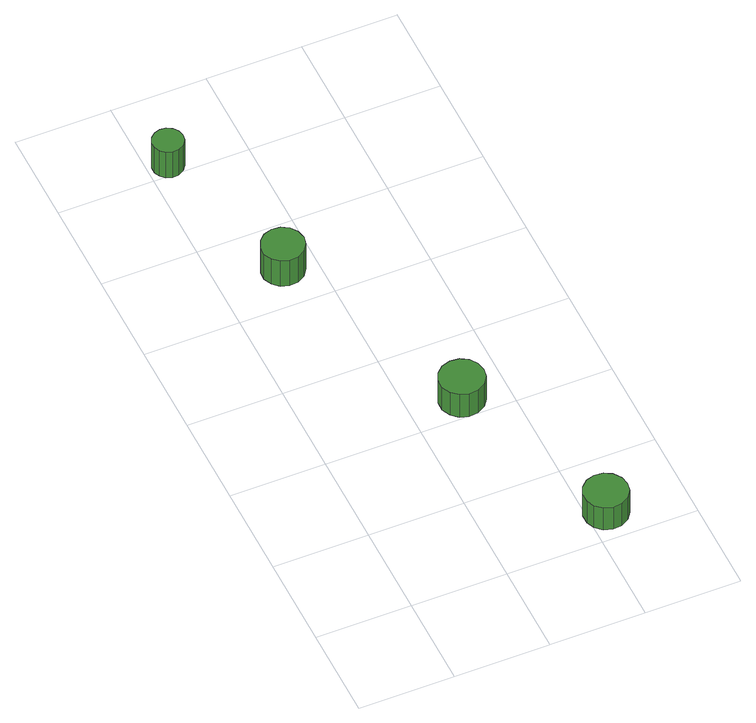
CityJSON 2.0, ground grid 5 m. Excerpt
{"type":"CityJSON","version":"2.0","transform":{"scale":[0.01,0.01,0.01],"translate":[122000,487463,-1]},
"CityObjects":{
"tree1":{"type":"SolitaryVegetationObject","attributes":{"function":"something"},"geometry":[{"type":"MultiSurface","lod":"1","boundaries":[[[0,1,2,3,4,5,6,7,8,9,10,11,12,13,14]],[[15,16,17,18,19,20,21,22,23,24,25,26,27,28,29]],[[0,29,28,1]],[[1,28,27,2]],[[2,27,26,3]],[[3,26,25,4]],[[4,25,24,5]],[[5,24,23,6]],[[6,23,22,7]],[[7,22,21,8]],[[8,21,20,9]],[[9,20,19,10]],[[10,19,18,11]],[[11,18,17,12]],[[12,17,16,13]],[[13,16,15,14]],[[14,15,29,0]]]}]},
"tree2":{"type":"SolitaryVegetationObject","attributes":{"function":"something"},"geometry":[{"type":"MultiSurface","lod":"1","boundaries":[[[30,31,32,33,34,35,36,37,38,39,40,41,42,43,44]],[[45,46,47,48,49,50,51,52,53,54,55,56,57,58,59]],[[30,59,58,31]],[[31,58,57,32]],[[32,57,56,33]],[[33,56,55,34]],[[34,55,54,35]],[[35,54,53,36]],[[36,53,52,37]],[[37,52,51,38]],[[38,51,50,39]],[[39,50,49,40]],[[40,49,48,41]],[[41,48,47,42]],[[42,47,46,43]],[[43,46,45,44]],[[44,45,59,30]]]}]},
"tree3":{"type":"SolitaryVegetationObject","attributes":{"function":"something"},"geometry":[{"type":"MultiSurface","lod":"1","boundaries":[[[60,61,62,63,64,65,66,67,68,69,70,71,72,73,74]],[[75,76,77,78,79,80,81,82,83,84,85,86,87,88,89]],[[60,89,88,61]],[[61,88,87,62]],[[62,87,86,63]],[[63,86,85,64]],[[64,85,84,65]],[[65,84,83,66]],[[66,83,82,67]],[[67,82,81,68]],[[68,81,80,69]],[[69,80,79,70]],[[70,79,78,71]],[[71,78,77,72]],[[72,77,76,73]],[[73,76,75,74]],[[74,75,89,60]]]}]},
"tree4":{"type":"SolitaryVegetationObject","attributes":{"function":"something"},"geometry":[{"type":"MultiSurface","lod":"1","boundaries":[[[90,91,92,93,94,95,96,97,98,99,100,101,102,103,104]],[[105,106,107,108,109,110,111,112,113,114,115,116,117,118,119]],[[90,119,118,91]],[[91,118,117,92]],[[92,117,116,93]],[[93,116,115,94]],[[94,115,114,95]],[[95,114,113,96]],[[96,113,112,97]],[[97,112,111,98]],[[98,111,110,99]],[[99,110,109,100]],[[100,109,108,101]],[[101,108,107,102]],[[102,107,106,103]],[[103,106,105,104]],[[104,105,119,90]]]}]}
},
"vertices":[
[440,2230,248],[430,2274,248],[403,2312,248],[364,2335,248],[318,2340,248],[274,2325,248],[240,2295,248],[221,2253,248],[221,2207,248],[240,2165,248],[274,2134,248],[318,2120,248],[364,2124,248],[403,2147,248],[430,2185,248],[430,2185,70],[403,2147,70],[364,2124,70],[318,2120,70],[274,2134,70],[240,2165,70],[221,2207,70],[221,2253,70],[240,2295,70],[274,2325,70],[318,2340,70],[364,2335,70],[403,2312,70],[430,2274,70],[440,2230,70],
[183,3066,248],[177,3098,248],[157,3125,248],[128,3142,248],[95,3145,248],[63,3135,248],[39,3113,248],[25,3082,248],[25,3049,248],[39,3019,248],[63,2996,248],[95,2986,248],[128,2989,248],[157,3006,248],[177,3033,248],[177,3033,69],[157,3006,69],[128,2989,69],[95,2986,69],[63,2996,69],[39,3019,69],[25,3049,69],[25,3082,69],[39,3113,69],[63,3135,69],[95,3145,69],[128,3142,69],[157,3125,69],[177,3098,69],[183,3066,69],
[881,1114,231],[871,1161,231],[843,1201,231],[801,1225,231],[752,1230,231],[706,1215,231],[670,1183,231],[650,1138,231],[650,1090,231],[670,1045,231],[706,1013,231],[752,998,231],[801,1003,231],[843,1027,231],[871,1066,231],[871,1066,71],[843,1027,71],[801,1003,71],[752,998,71],[706,1013,71],[670,1045,71],[650,1090,71],[650,1138,71],[670,1183,71],[706,1215,71],[752,1230,71],[801,1225,71],[843,1201,71],[871,1161,71],[881,1114,71],
[1206,166,227],[1196,212,227],[1168,251,227],[1127,274,227],[1080,279,227],[1035,265,227],[1000,233,227],[981,190,227],[981,142,227],[1000,99,227],[1035,67,227],[1080,53,227],[1127,58,227],[1168,81,227],[1196,120,227],[1196,120,72],[1168,81,72],[1127,58,72],[1080,53,72],[1035,67,72],[1000,99,72],[981,142,72],[981,190,72],[1000,233,72],[1035,265,72],[1080,279,72],[1127,274,72],[1168,251,72],[1196,212,72],[1206,166,72]
]}
